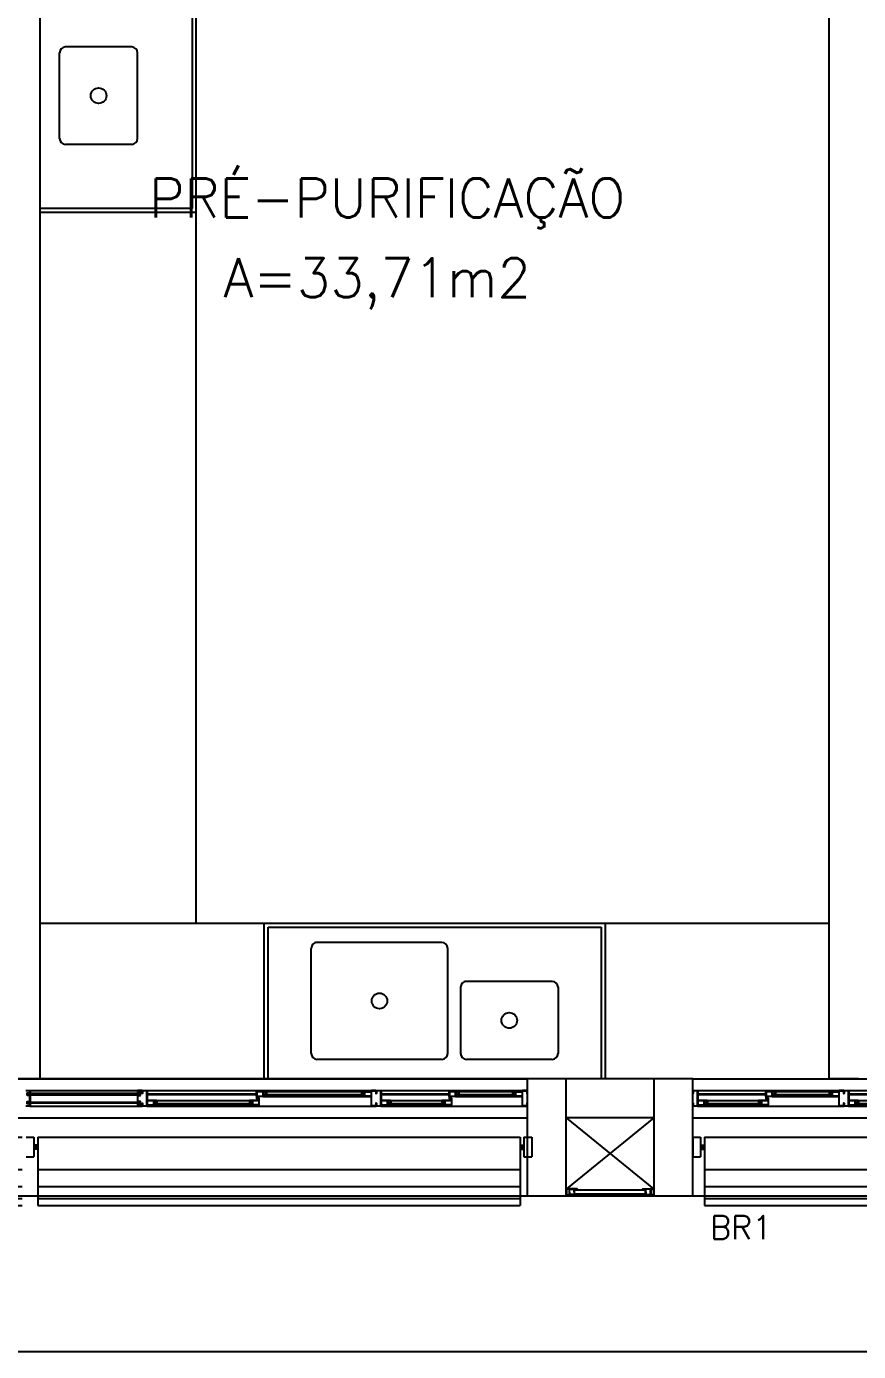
# Model space of a CAD drawing. Header units: millimetres. Extents: x 2128 to 2646, y 1972 to 2207.
# Drawn here: x 2405.24 to 2409.51, y 2098.52 to 2105.32 of the extents above; entities that cross this region are included whole.
import ezdxf

# ---------------------------------------------------------------- set-up
doc = ezdxf.new("R2010")
doc.units = ezdxf.units.MM
for name, color, linetype in [('AR-ALV', 2, 'Continuous'), ('AR-BANCADAS', 1, 'Continuous'), ('AR-BRISES', 1, 'Continuous'), ('AR-CALÇADA', 1, 'Continuous'), ('AR-ESQ', 1, 'Continuous'), ('AR-ESQ-V', 1, 'Continuous'), ('AR-ESTC', 3, 'Continuous'), ('AR-PEITORIL', 1, 'Continuous'), ('AR-PORTA', 1, 'Continuous'), ('BC- VISTA', 1, 'Continuous'), ('BC-CUBA', 1, 'Continuous'), ('BR-LINHAS', 1, 'Continuous'), ('BR-MONTANTE', 242, 'Continuous'), ('BR-PAINEL', 1, 'Continuous'), ('BR-SUPORTE', 1, 'Continuous'), ('BR-TEXTO', 2, 'Continuous'), ('COZ1', 1, 'Continuous'), ('DT-ESQ-BAGUETE-C', 1, 'Continuous'), ('DT-ESQ-BAGUETE-V', 1, 'Continuous'), ('DT-ESQ-CHAPA DOBRADA-V', 1, 'Continuous'), ('DT-ESQ-MARCO-V', 1, 'Continuous'), ('DT-ESQ-PERFIL CADEIRA-C', 2, 'Continuous'), ('DT-ESQ-PERFIL CADEIRA-V', 2, 'Continuous'), ('DT-ESQ-PERFIL U SIMPLES-C', 2, 'Continuous'), ('DT-ESQ-PERFIL U-C', 2, 'Continuous'), ('DT-ESQ-PERFIL U-V', 1, 'Continuous'), ('DT-ESQ-VENEZIANA-C', 1, 'Continuous'), ('DT-ESQ-VENEZIANA-V', 1, 'Continuous'), ('DT-ESQ-VIDRO-C', 2, 'Continuous'), ('DT-ESQ-VIDRO-V', 71, 'Continuous'), ('DT-TXTMOD', 1, 'Continuous'), ('ibio', 2, 'Continuous'), ('TEXTO', 2, 'Continuous'), ('Área', 2, 'Continuous')]:
    doc.layers.add(name, color=color, linetype=linetype)
doc.styles.add('S10', font='simplex.shx', dxfattribs={"height": 0.1})
doc.styles.add('S12', font='simplex.shx', dxfattribs={"width": 1.1, "height": 0.12})
doc.styles.add('UNB-100', font='simplex.shx', dxfattribs={"height": 0.2})

# ---------------------------------------------------------------- blocks, each defined once
blk = doc.blocks.new('CUBAbnc-01P')
at = {"layer": 'COZ1'}
for p, q in [((-0.25, -0.4705), (-0.25, -0.1305)), ((-0.22, -0.1005), (0.22, -0.1005)), ((0.25, -0.4705), (0.25, -0.1305)), ((-0.22, -0.5005), (0.22, -0.5005))]:
    blk.add_line(p, q, dxfattribs=at)
blk.add_circle((0, -0.3005), 0.04, dxfattribs=at)
for centre, start, end in [((-0.22, -0.1305), 90, 180), ((0.22, -0.1305), 0, 90), ((-0.22, -0.4705), 180, 270), ((0.22, -0.4705), 270, 0)]:
    blk.add_arc(centre, 0.03, start, end, dxfattribs=at)
blk = doc.blocks.new('CUBApnt-01P')
at = {"layer": 'COZ1'}
for p, q in [((-0.35, -0.1305), (-0.35, -0.6705)), ((-0.32, -0.1005), (0.32, -0.1005)), ((0.35, -0.1305), (0.35, -0.6705)), ((-0.32, -0.7005), (0.32, -0.7005))]:
    blk.add_line(p, q, dxfattribs=at)
blk.add_circle((0, -0.4005), 0.04, dxfattribs=at)
for centre, start, end in [((-0.32, -0.1305), 90, 180), ((0.32, -0.1305), 0, 90), ((-0.32, -0.6705), 180, 270), ((0.32, -0.6705), 270, 0)]:
    blk.add_arc(centre, 0.03, start, end, dxfattribs=at)
blk = doc.blocks.new('BCP05')
at = {"layer": 'BC- VISTA'}
for p, q in [((0, -0.02), (0.78, -0.02)), ((0.78, -0.02), (0.78, -1.73)), ((0.78, -1.73), (0, -1.73))]:
    blk.add_line(p, q, dxfattribs=at)
blk.add_lwpolyline([(0.8, 0), (0.8, -1.75), (0, -1.75), (0, 0)], close=True, dxfattribs=at)
at = {"layer": 'BC-CUBA', "rotation": 90}
for name, p in [('CUBApnt-01P', (0, -0.5919)), ('CUBAbnc-01P', (0, -1.2581))]:
    blk.add_blockref(name, p, dxfattribs=at)
blk = doc.blocks.new('BCP01')
at = {"layer": 'BC- VISTA'}
for p, q in [((0, -0.02), (0.78, -0.02)), ((0.78, -0.02), (0.78, -1.18)), ((0.78, -1.18), (0, -1.18))]:
    blk.add_line(p, q, dxfattribs=at)
blk.add_lwpolyline([(0.8, 0), (0.8, -1.2), (0, -1.2), (0, 0)], close=True, dxfattribs=at)
at = {"layer": 'BC-CUBA', "rotation": 90}
blk.add_blockref('CUBAbnc-01P', (0, -0.6), dxfattribs=at)
blk = doc.blocks.new('EF31-P')
at = {"layer": 'DT-ESQ-BAGUETE-C', "ltscale": 0.1}
for points in [[(3.81, -0.08), (3.7965, -0.08), (3.7965, -0.0785), (3.8095, -0.0785, 0.414214), (3.81, -0.078), (3.81, -0.067, 0.414214), (3.8095, -0.0665), (3.7965, -0.0665), (3.7965, -0.065), (3.81, -0.065, -0.414214), (3.8115, -0.0665), (3.8115, -0.0785, -0.414214)], [(4.3015, -0.08), (4.315, -0.08), (4.315, -0.0785), (4.302, -0.0785, -0.414214), (4.3015, -0.078), (4.3015, -0.067, -0.414214), (4.302, -0.0665), (4.315, -0.0665), (4.315, -0.065), (4.3015, -0.065, 0.414214), (4.3, -0.0665), (4.3, -0.0785, 0.414214)], [(4.7975, -0.08), (4.784, -0.08), (4.784, -0.0785), (4.797, -0.0785, 0.414214), (4.7975, -0.078), (4.7975, -0.067, 0.414214), (4.797, -0.0665), (4.784, -0.0665), (4.784, -0.065), (4.7975, -0.065, -0.414214), (4.799, -0.0665), (4.799, -0.0785, -0.414214)], [(5.0765, -0.08), (5.09, -0.08), (5.09, -0.0785), (5.077, -0.0785, -0.414214), (5.0765, -0.078), (5.0765, -0.067, -0.414214), (5.077, -0.0665), (5.09, -0.0665), (5.09, -0.065), (5.0765, -0.065, 0.414214), (5.075, -0.0665), (5.075, -0.0785, 0.414214)], [(3.2485, -0.125), (3.235, -0.125), (3.235, -0.1235), (3.248, -0.1235, 0.414214), (3.2485, -0.123), (3.2485, -0.112, 0.414214), (3.248, -0.1115), (3.235, -0.1115), (3.235, -0.11), (3.2485, -0.11, -0.414214), (3.25, -0.1115), (3.25, -0.1235, -0.414214)], [(3.7265, -0.125), (3.74, -0.125), (3.74, -0.1235), (3.727, -0.1235, -0.414214), (3.7265, -0.123), (3.7265, -0.112, -0.414214), (3.727, -0.1115), (3.74, -0.1115), (3.74, -0.11), (3.7265, -0.11, 0.414214), (3.725, -0.1115), (3.725, -0.1235, 0.414214)], [(4.4485, -0.125), (4.435, -0.125), (4.435, -0.1235), (4.448, -0.1235, 0.414214), (4.4485, -0.123), (4.4485, -0.112, 0.414214), (4.448, -0.1115), (4.435, -0.1115), (4.435, -0.11), (4.4485, -0.11, -0.414214), (4.45, -0.1115), (4.45, -0.1235, -0.414214)], [(4.714, -0.125), (4.7275, -0.125), (4.7275, -0.1235), (4.7145, -0.1235, -0.414214), (4.714, -0.123), (4.714, -0.112, -0.414214), (4.7145, -0.1115), (4.7275, -0.1115), (4.7275, -0.11), (4.714, -0.11, 0.414214), (4.7125, -0.1115), (4.7125, -0.1235, 0.414214)]]:
    blk.add_lwpolyline(points, format="xyb", close=True, dxfattribs=at)
at = {"layer": 'DT-ESQ-BAGUETE-V', "ltscale": 0.1}
for p, q in [((3.81, -0.065), (4.3015, -0.065)), ((4.7975, -0.065), (5.0765, -0.065)), ((3.2485, -0.11), (3.7265, -0.11)), ((4.4485, -0.11), (4.714, -0.11))]:
    blk.add_line(p, q, dxfattribs=at)
at = {"layer": 'DT-ESQ-CHAPA DOBRADA-V', "ltscale": 0.1}
for p, q in [((3.2, -0.077), (3.7615, -0.077)), ((3.2, -0.08), (3.7615, -0.08)), ((4.4, -0.077), (4.749, -0.077)), ((4.4, -0.08), (4.749, -0.08))]:
    blk.add_line(p, q, dxfattribs=at)
at = {"layer": 'DT-ESQ-MARCO-V', "ltscale": 0.1}
for p, q in [((2.5985, -0.06), (3.1515, -0.06)), ((2.5985, -0.14), (3.1515, -0.14))]:
    blk.add_line(p, q, dxfattribs=at)
at = {"layer": 'DT-ESQ-PERFIL CADEIRA-C', "ltscale": 0.1}
for p, q in [((3.2, -0.1335), (3.2485, -0.1335)), ((3.773, -0.1335), (3.7265, -0.1335)), ((3.7635, -0.0885), (3.81, -0.0885)), ((4.35, -0.0885), (4.3015, -0.0885)), ((4.4, -0.1335), (4.4485, -0.1335)), ((4.7605, -0.1335), (4.714, -0.1335)), ((4.751, -0.0885), (4.7975, -0.0885)), ((5.125, -0.0885), (5.0765, -0.0885))]:
    blk.add_line(p, q, dxfattribs=at)
for points in [[(3.81, -0.087, -1), (3.81, -0.09), (3.7635, -0.09, -0.414214), (3.7615, -0.088), (3.7615, -0.067, -0.414214), (3.7635, -0.065), (3.795, -0.065, -0.414214), (3.7965, -0.0665), (3.7965, -0.087)], [(3.7965, -0.0885, -0.198913), (3.7954, -0.0881, -0.198913), (3.795, -0.087), (3.795, -0.067, 0.414214), (3.7945, -0.0665), (3.7635, -0.0665, 0.414214), (3.763, -0.067), (3.763, -0.088, 0.414214), (3.7635, -0.0885)], [(4.3015, -0.09), (4.35, -0.09), (4.35, -0.0885), (4.315, -0.0885, 0.198912), (4.3161, -0.0881, 0.198913), (4.3165, -0.087), (4.3165, -0.067, -0.414214), (4.317, -0.0665), (4.35, -0.0665), (4.35, -0.065), (4.3165, -0.065, 0.414214), (4.315, -0.0665), (4.315, -0.0785), (4.315, -0.08), (4.315, -0.087), (4.3015, -0.087, 1)], [(4.7975, -0.087, -1), (4.7975, -0.09), (4.751, -0.09, -0.414214), (4.749, -0.088), (4.749, -0.067, -0.414214), (4.751, -0.065), (4.7825, -0.065, -0.414214), (4.784, -0.0665), (4.784, -0.087)], [(4.784, -0.0885, -0.198913), (4.7829, -0.0881, -0.198913), (4.7825, -0.087), (4.7825, -0.067, 0.414214), (4.782, -0.0665), (4.751, -0.0665, 0.414214), (4.7505, -0.067), (4.7505, -0.088, 0.414214), (4.751, -0.0885)], [(5.0765, -0.09), (5.125, -0.09), (5.125, -0.0885), (5.09, -0.0885, 0.198912), (5.0911, -0.0881, 0.198913), (5.0915, -0.087), (5.0915, -0.067, -0.414214), (5.092, -0.0665), (5.125, -0.0665), (5.125, -0.065), (5.0915, -0.065, 0.414214), (5.09, -0.0665), (5.09, -0.0785), (5.09, -0.08), (5.09, -0.087), (5.0765, -0.087, 1)], [(3.2485, -0.135), (3.2, -0.135), (3.2, -0.1335), (3.235, -0.1335, -0.198912), (3.2339, -0.1331, -0.198913), (3.2335, -0.132), (3.2335, -0.112, 0.414214), (3.233, -0.1115), (3.2, -0.1115), (3.2, -0.11), (3.2335, -0.11, -0.414214), (3.235, -0.1115), (3.235, -0.1235), (3.235, -0.125), (3.235, -0.132), (3.2485, -0.132, -1)], [(3.7265, -0.132, 1), (3.7265, -0.135), (3.773, -0.135, 0.414214), (3.775, -0.133), (3.775, -0.112, 0.414214), (3.773, -0.11), (3.7415, -0.11, 0.414214), (3.74, -0.1115), (3.74, -0.132)], [(3.74, -0.1335, 0.198913), (3.7411, -0.1331, 0.198913), (3.7415, -0.132), (3.7415, -0.112, -0.414214), (3.742, -0.1115), (3.773, -0.1115, -0.414214), (3.7735, -0.112), (3.7735, -0.133, -0.414214), (3.773, -0.1335)], [(4.4485, -0.135), (4.4, -0.135), (4.4, -0.1335), (4.435, -0.1335, -0.198912), (4.4339, -0.1331, -0.198913), (4.4335, -0.132), (4.4335, -0.112, 0.414214), (4.433, -0.1115), (4.4, -0.1115), (4.4, -0.11), (4.4335, -0.11, -0.414214), (4.435, -0.1115), (4.435, -0.1235), (4.435, -0.125), (4.435, -0.132), (4.4485, -0.132, -1)], [(4.714, -0.132, 1), (4.714, -0.135), (4.7605, -0.135, 0.414214), (4.7625, -0.133), (4.7625, -0.112, 0.414214), (4.7605, -0.11), (4.729, -0.11, 0.414214), (4.7275, -0.1115), (4.7275, -0.132)], [(4.7275, -0.1335, 0.198913), (4.7286, -0.1331, 0.198913), (4.729, -0.132), (4.729, -0.112, -0.414214), (4.7295, -0.1115), (4.7605, -0.1115, -0.414214), (4.761, -0.112), (4.761, -0.133, -0.414214), (4.7605, -0.1335)]]:
    blk.add_lwpolyline(points, format="xyb", close=True, dxfattribs=at)
at = {"layer": 'DT-ESQ-PERFIL CADEIRA-V', "ltscale": 0.1}
for p, q in [((3.2485, -0.135), (3.7265, -0.135)), ((3.795, -0.09), (4.3015, -0.09)), ((4.4485, -0.135), (4.714, -0.135)), ((4.7825, -0.09), (5.0765, -0.09))]:
    blk.add_line(p, q, dxfattribs=at)
at = {"layer": 'DT-ESQ-PERFIL U SIMPLES-C', "ltscale": 0.1}
for points in [[(3.7635, -0.102), (3.7715, -0.102), (3.7715, -0.1005), (3.7635, -0.1005, -0.414214), (3.763, -0.1), (3.763, -0.092, -0.414214), (3.7635, -0.0915), (3.7715, -0.0915), (3.7715, -0.09), (3.7635, -0.09, 0.414214), (3.7615, -0.092), (3.7615, -0.1, 0.414214)], [(3.773, -0.098), (3.765, -0.098), (3.765, -0.0995), (3.773, -0.0995, -0.414214), (3.7735, -0.1), (3.7735, -0.108, -0.414214), (3.773, -0.1085), (3.765, -0.1085), (3.765, -0.11), (3.773, -0.11, 0.414214), (3.775, -0.108), (3.775, -0.1, 0.414214)], [(4.751, -0.102), (4.759, -0.102), (4.759, -0.1005), (4.751, -0.1005, -0.414214), (4.7505, -0.1), (4.7505, -0.092, -0.414214), (4.751, -0.0915), (4.759, -0.0915), (4.759, -0.09), (4.751, -0.09, 0.414214), (4.749, -0.092), (4.749, -0.1, 0.414214)], [(4.7605, -0.098), (4.7525, -0.098), (4.7525, -0.0995), (4.7605, -0.0995, -0.414214), (4.761, -0.1), (4.761, -0.108, -0.414214), (4.7605, -0.1085), (4.7525, -0.1085), (4.7525, -0.11), (4.7605, -0.11, 0.414214), (4.7625, -0.108), (4.7625, -0.1, 0.414214)]]:
    blk.add_lwpolyline(points, format="xyb", close=True, dxfattribs=at)
at = {"layer": 'DT-ESQ-PERFIL U-C', "ltscale": 0.1}
for points in [[(2.577, -0.1385), (2.598, -0.1385, 0.414214), (2.5985, -0.138), (2.5985, -0.1285), (2.5855, -0.1285, -0.414214), (2.584, -0.127), (2.584, -0.117, -0.414214), (2.5855, -0.1155), (2.5985, -0.1155), (2.5985, -0.0845), (2.5855, -0.0845, -0.414214), (2.584, -0.083), (2.584, -0.073, -0.414214), (2.5855, -0.0715), (2.5985, -0.0715), (2.5985, -0.062, 0.414214), (2.598, -0.0615), (2.577, -0.0615, 0.414214)], [(2.5765, -0.06), (2.5985, -0.06, -0.414214), (2.6, -0.0615), (2.6, -0.0715, -0.414214), (2.5985, -0.073), (2.5855, -0.073), (2.5855, -0.083), (2.5985, -0.083), (2.5985, -0.083, -0.414214), (2.6, -0.0845), (2.6, -0.1155, -0.414214), (2.5985, -0.117), (2.5985, -0.117), (2.5855, -0.117), (2.5855, -0.127), (2.5985, -0.127, -0.414214), (2.6, -0.1285), (2.6, -0.1385, -0.414214), (2.5985, -0.14), (2.5765, -0.14, -0.414214)]]:
    blk.add_lwpolyline(points, format="xyb", dxfattribs=at)
for points in [[(3.15, -0.1285), (3.15, -0.1385, 0.414214), (3.1515, -0.14), (3.1735, -0.14, 0.414214), (3.175, -0.1385), (3.175, -0.125), (3.1735, -0.125), (3.1735, -0.138, -0.414214), (3.173, -0.1385), (3.152, -0.1385, -0.414214), (3.1515, -0.138), (3.1515, -0.1285), (3.1645, -0.1285, 0.414214), (3.166, -0.127), (3.166, -0.117, 0.414214), (3.1645, -0.1155), (3.1515, -0.1155), (3.1515, -0.0845), (3.1645, -0.0845, 0.414214), (3.166, -0.083), (3.166, -0.073, 0.414214), (3.1645, -0.0715), (3.1515, -0.0715), (3.1515, -0.062, -0.414214), (3.152, -0.0615), (3.173, -0.0615, -0.414214), (3.1735, -0.062), (3.1735, -0.075), (3.175, -0.075), (3.175, -0.0615, 0.414214), (3.1735, -0.06), (3.1515, -0.06, 0.414214), (3.15, -0.0615), (3.15, -0.0715, 0.414214), (3.1515, -0.073), (3.1645, -0.073), (3.1645, -0.083), (3.1515, -0.083), (3.1515, -0.083, 0.414214), (3.15, -0.0845), (3.15, -0.1155, 0.414214), (3.1515, -0.117), (3.1515, -0.117), (3.1645, -0.117), (3.1645, -0.127), (3.1515, -0.127, 0.414214)], [(3.175, -0.0615, -0.414214), (3.1765, -0.06), (3.1985, -0.06, -0.414214), (3.2, -0.0615), (3.2, -0.1385, -0.414214), (3.1985, -0.14), (3.1765, -0.14, -0.414214), (3.175, -0.1385), (3.175, -0.125), (3.1765, -0.125), (3.1765, -0.138, 0.414214), (3.177, -0.1385), (3.198, -0.1385, 0.414214), (3.1985, -0.138), (3.1985, -0.062, 0.414214), (3.198, -0.0615), (3.177, -0.0615, 0.414214), (3.1765, -0.062), (3.1765, -0.075), (3.175, -0.075)], [(4.375, -0.0615, 0.414214), (4.3735, -0.06), (4.3515, -0.06, 0.414214), (4.35, -0.0615), (4.35, -0.1385, 0.414214), (4.3515, -0.14), (4.3735, -0.14, 0.414214), (4.375, -0.1385), (4.375, -0.125), (4.3735, -0.125), (4.3735, -0.138, -0.414214), (4.373, -0.1385), (4.352, -0.1385, -0.414214), (4.3515, -0.138), (4.3515, -0.062, -0.414214), (4.352, -0.0615), (4.373, -0.0615, -0.414214), (4.3735, -0.062), (4.3735, -0.075), (4.375, -0.075)], [(4.375, -0.0615, -0.414214), (4.3765, -0.06), (4.3985, -0.06, -0.414214), (4.4, -0.0615), (4.4, -0.1385, -0.414214), (4.3985, -0.14), (4.3765, -0.14, -0.414214), (4.375, -0.1385), (4.375, -0.125), (4.3765, -0.125), (4.3765, -0.138, 0.414214), (4.377, -0.1385), (4.398, -0.1385, 0.414214), (4.3985, -0.138), (4.3985, -0.062, 0.414214), (4.398, -0.0615), (4.377, -0.0615, 0.414214), (4.3765, -0.062), (4.3765, -0.075), (4.375, -0.075)], [(5.15, -0.0615, 0.414214), (5.1485, -0.06), (5.1265, -0.06, 0.414214), (5.125, -0.0615), (5.125, -0.1385, 0.414214), (5.1265, -0.14), (5.1485, -0.14, 0.414214), (5.15, -0.1385), (5.15, -0.125), (5.1485, -0.125), (5.1485, -0.138, -0.414214), (5.148, -0.1385), (5.127, -0.1385, -0.414214), (5.1265, -0.138), (5.1265, -0.062, -0.414214), (5.127, -0.0615), (5.148, -0.0615, -0.414214), (5.1485, -0.062), (5.1485, -0.075), (5.15, -0.075)]]:
    blk.add_lwpolyline(points, format="xyb", close=True, dxfattribs=at)
at = {"layer": 'DT-ESQ-PERFIL U-V', "ltscale": 0.1}
for p, q in [((3.1985, -0.06), (4.3515, -0.06)), ((4.3985, -0.06), (5.1265, -0.06)), ((3.1985, -0.14), (4.3515, -0.14)), ((4.3985, -0.14), (5.1265, -0.14))]:
    blk.add_line(p, q, dxfattribs=at)
at = {"layer": 'DT-ESQ-VIDRO-C', "ltscale": 0.1}
for points in [[(3.1625, -0.081), (3.1625, -0.075), (2.5875, -0.075), (2.5875, -0.081)], [(3.238, -0.13), (3.238, -0.127), (3.737, -0.127), (3.737, -0.13)], [(4.3125, -0.085), (4.3125, -0.082), (3.799, -0.082), (3.799, -0.085)], [(4.438, -0.13), (4.438, -0.127), (4.7245, -0.127), (4.7245, -0.13)], [(5.0875, -0.085), (5.0875, -0.082), (4.7865, -0.082), (4.7865, -0.085)]]:
    blk.add_lwpolyline(points, close=True, dxfattribs=at)
at = {"layer": 'DT-ESQ-VIDRO-V', "ltscale": 0.1}
blk.add_lwpolyline([(3.1625, -0.119), (3.1625, -0.125), (2.5875, -0.125), (2.5875, -0.119)], close=True, dxfattribs=at)
at = {"layer": 'DT-TXTMOD', "ltscale": 0.1, "style": 'S10', "flags": 3}
for tag, p in [('M01', (0.025, -0.28)), ('M02', (0.3253, -0.28)), ('M03', (0.627, -0.28)), ('M04', (0.9288, -0.28)), ('M05', (1.2306, -0.28)), ('M06', (1.5323, -0.28)), ('M07', (1.8341, -0.28)), ('M08', (2.1359, -0.28)), ('M09', (2.4376, -0.28)), ('M10', (2.7394, -0.28)), ('M11', (3.0412, -0.28)), ('M12', (3.3429, -0.28)), ('M13', (3.6447, -0.28)), ('M14', (3.9464, -0.28)), ('M15', (4.2482, -0.28)), ('M16', (4.55, -0.28)), ('M17', (4.8517, -0.28))]:
    blk.add_attdef(tag, p, '', height=0.1, dxfattribs=at)
blk = doc.blocks.new('EF40-P')
at = {"layer": 'DT-ESQ-BAGUETE-C', "ltscale": 0.1}
for points in [[(0.4225, -0.08), (0.409, -0.08), (0.409, -0.0785), (0.422, -0.0785, 0.414214), (0.4225, -0.078), (0.4225, -0.067, 0.414214), (0.422, -0.0665), (0.409, -0.0665), (0.409, -0.065), (0.4225, -0.065, -0.414214), (0.424, -0.0665), (0.424, -0.0785, -0.414214)], [(0.7015, -0.08), (0.715, -0.08), (0.715, -0.0785), (0.702, -0.0785, -0.414214), (0.7015, -0.078), (0.7015, -0.067, -0.414214), (0.702, -0.0665), (0.715, -0.0665), (0.715, -0.065), (0.7015, -0.065, 0.414214), (0.7, -0.0665), (0.7, -0.0785, 0.414214)], [(0.0735, -0.125), (0.06, -0.125), (0.06, -0.1235), (0.073, -0.1235, 0.414214), (0.0735, -0.123), (0.0735, -0.112, 0.414214), (0.073, -0.1115), (0.06, -0.1115), (0.06, -0.11), (0.0735, -0.11, -0.414214), (0.075, -0.1115), (0.075, -0.1235, -0.414214)], [(0.339, -0.125), (0.3525, -0.125), (0.3525, -0.1235), (0.3395, -0.1235, -0.414214), (0.339, -0.123), (0.339, -0.112, -0.414214), (0.3395, -0.1115), (0.3525, -0.1115), (0.3525, -0.11), (0.339, -0.11, 0.414214), (0.3375, -0.1115), (0.3375, -0.1235, 0.414214)], [(0.8485, -0.125), (0.835, -0.125), (0.835, -0.1235), (0.848, -0.1235, 0.414214), (0.8485, -0.123), (0.8485, -0.112, 0.414214), (0.848, -0.1115), (0.835, -0.1115), (0.835, -0.11), (0.8485, -0.11, -0.414214), (0.85, -0.1115), (0.85, -0.1235, -0.414214)]]:
    blk.add_lwpolyline(points, format="xyb", close=True, dxfattribs=at)
at = {"layer": 'DT-ESQ-BAGUETE-V', "ltscale": 0.1}
for p, q in [((0.4225, -0.065), (0.7015, -0.065)), ((0.0735, -0.11), (0.339, -0.11)), ((0.8485, -0.11), (1.3265, -0.11))]:
    blk.add_line(p, q, dxfattribs=at)
at = {"layer": 'DT-ESQ-CHAPA DOBRADA-V', "ltscale": 0.1}
for p, q in [((0.025, -0.077), (0.374, -0.077)), ((0.025, -0.08), (0.374, -0.08)), ((0.8, -0.077), (1.3615, -0.077)), ((0.8, -0.08), (1.3615, -0.08))]:
    blk.add_line(p, q, dxfattribs=at)
at = {"layer": 'DT-ESQ-PERFIL CADEIRA-C', "ltscale": 0.1}
for p, q in [((0.025, -0.1335), (0.0735, -0.1335)), ((0.3855, -0.1335), (0.339, -0.1335)), ((0.376, -0.0885), (0.4225, -0.0885)), ((0.75, -0.0885), (0.7015, -0.0885)), ((0.8, -0.1335), (0.8485, -0.1335))]:
    blk.add_line(p, q, dxfattribs=at)
for points in [[(0.4225, -0.087, -1), (0.4225, -0.09), (0.376, -0.09, -0.414214), (0.374, -0.088), (0.374, -0.067, -0.414214), (0.376, -0.065), (0.4075, -0.065, -0.414214), (0.409, -0.0665), (0.409, -0.087)], [(0.409, -0.0885, -0.198913), (0.4079, -0.0881, -0.198913), (0.4075, -0.087), (0.4075, -0.067, 0.414214), (0.407, -0.0665), (0.376, -0.0665, 0.414214), (0.3755, -0.067), (0.3755, -0.088, 0.414214), (0.376, -0.0885)], [(0.7015, -0.09), (0.75, -0.09), (0.75, -0.0885), (0.715, -0.0885, 0.198912), (0.7161, -0.0881, 0.198913), (0.7165, -0.087), (0.7165, -0.067, -0.414214), (0.717, -0.0665), (0.75, -0.0665), (0.75, -0.065), (0.7165, -0.065, 0.414214), (0.715, -0.0665), (0.715, -0.0785), (0.715, -0.08), (0.715, -0.087), (0.7015, -0.087, 1)], [(0.0735, -0.135), (0.025, -0.135), (0.025, -0.1335), (0.06, -0.1335, -0.198912), (0.0589, -0.1331, -0.198913), (0.0585, -0.132), (0.0585, -0.112, 0.414214), (0.058, -0.1115), (0.025, -0.1115), (0.025, -0.11), (0.0585, -0.11, -0.414214), (0.06, -0.1115), (0.06, -0.1235), (0.06, -0.125), (0.06, -0.132), (0.0735, -0.132, -1)], [(0.339, -0.132, 1), (0.339, -0.135), (0.3855, -0.135, 0.414214), (0.3875, -0.133), (0.3875, -0.112, 0.414214), (0.3855, -0.11), (0.354, -0.11, 0.414214), (0.3525, -0.1115), (0.3525, -0.132)], [(0.3525, -0.1335, 0.198913), (0.3536, -0.1331, 0.198913), (0.354, -0.132), (0.354, -0.112, -0.414214), (0.3545, -0.1115), (0.3855, -0.1115, -0.414214), (0.386, -0.112), (0.386, -0.133, -0.414214), (0.3855, -0.1335)], [(0.8485, -0.135), (0.8, -0.135), (0.8, -0.1335), (0.835, -0.1335, -0.198912), (0.8339, -0.1331, -0.198913), (0.8335, -0.132), (0.8335, -0.112, 0.414214), (0.833, -0.1115), (0.8, -0.1115), (0.8, -0.11), (0.8335, -0.11, -0.414214), (0.835, -0.1115), (0.835, -0.1235), (0.835, -0.125), (0.835, -0.132), (0.8485, -0.132, -1)]]:
    blk.add_lwpolyline(points, format="xyb", close=True, dxfattribs=at)
at = {"layer": 'DT-ESQ-PERFIL CADEIRA-V', "ltscale": 0.1}
for p, q in [((0.0735, -0.135), (0.339, -0.135)), ((0.4075, -0.09), (0.7015, -0.09)), ((0.8485, -0.135), (1.3265, -0.135))]:
    blk.add_line(p, q, dxfattribs=at)
at = {"layer": 'DT-ESQ-PERFIL U SIMPLES-C', "ltscale": 0.1}
for points in [[(0.376, -0.102), (0.384, -0.102), (0.384, -0.1005), (0.376, -0.1005, -0.414214), (0.3755, -0.1), (0.3755, -0.092, -0.414214), (0.376, -0.0915), (0.384, -0.0915), (0.384, -0.09), (0.376, -0.09, 0.414214), (0.374, -0.092), (0.374, -0.1, 0.414214)], [(0.3855, -0.098), (0.3775, -0.098), (0.3775, -0.0995), (0.3855, -0.0995, -0.414214), (0.386, -0.1), (0.386, -0.108, -0.414214), (0.3855, -0.1085), (0.3775, -0.1085), (0.3775, -0.11), (0.3855, -0.11, 0.414214), (0.3875, -0.108), (0.3875, -0.1, 0.414214)]]:
    blk.add_lwpolyline(points, format="xyb", close=True, dxfattribs=at)
at = {"layer": 'DT-ESQ-PERFIL U-C', "ltscale": 0.1}
for points in [[(0, -0.0615, -0.414214), (0.0015, -0.06), (0.0235, -0.06, -0.414214), (0.025, -0.0615), (0.025, -0.1385, -0.414214), (0.0235, -0.14), (0.0015, -0.14, -0.414214), (0, -0.1385), (0, -0.125), (0.0015, -0.125), (0.0015, -0.138, 0.414214), (0.002, -0.1385), (0.023, -0.1385, 0.414214), (0.0235, -0.138), (0.0235, -0.062, 0.414214), (0.023, -0.0615), (0.002, -0.0615, 0.414214), (0.0015, -0.062), (0.0015, -0.075), (0, -0.075)], [(0.775, -0.0615, 0.414214), (0.7735, -0.06), (0.7515, -0.06, 0.414214), (0.75, -0.0615), (0.75, -0.1385, 0.414214), (0.7515, -0.14), (0.7735, -0.14, 0.414214), (0.775, -0.1385), (0.775, -0.125), (0.7735, -0.125), (0.7735, -0.138, -0.414214), (0.773, -0.1385), (0.752, -0.1385, -0.414214), (0.7515, -0.138), (0.7515, -0.062, -0.414214), (0.752, -0.0615), (0.773, -0.0615, -0.414214), (0.7735, -0.062), (0.7735, -0.075), (0.775, -0.075)], [(0.775, -0.0615, -0.414214), (0.7765, -0.06), (0.7985, -0.06, -0.414214), (0.8, -0.0615), (0.8, -0.1385, -0.414214), (0.7985, -0.14), (0.7765, -0.14, -0.414214), (0.775, -0.1385), (0.775, -0.125), (0.7765, -0.125), (0.7765, -0.138, 0.414214), (0.777, -0.1385), (0.798, -0.1385, 0.414214), (0.7985, -0.138), (0.7985, -0.062, 0.414214), (0.798, -0.0615), (0.777, -0.0615, 0.414214), (0.7765, -0.062), (0.7765, -0.075), (0.775, -0.075)]]:
    blk.add_lwpolyline(points, format="xyb", close=True, dxfattribs=at)
at = {"layer": 'DT-ESQ-PERFIL U-V', "ltscale": 0.1}
for p, q in [((0.0235, -0.06), (0.7515, -0.06)), ((0.7985, -0.06), (1.9515, -0.06)), ((0.0235, -0.14), (0.7515, -0.14)), ((0.7985, -0.14), (1.9515, -0.14))]:
    blk.add_line(p, q, dxfattribs=at)
at = {"layer": 'DT-ESQ-VIDRO-C', "ltscale": 0.1}
for points in [[(0.063, -0.13), (0.063, -0.127), (0.3495, -0.127), (0.3495, -0.13)], [(0.7125, -0.085), (0.7125, -0.082), (0.4115, -0.082), (0.4115, -0.085)], [(0.838, -0.13), (0.838, -0.127), (1.337, -0.127), (1.337, -0.13)]]:
    blk.add_lwpolyline(points, close=True, dxfattribs=at)
at = {"layer": 'DT-TXTMOD', "ltscale": 0.1, "style": 'S10', "flags": 3}
for tag, p in [('M01', (0.025, -0.28)), ('M02', (0.3253, -0.28)), ('M03', (0.627, -0.28)), ('M04', (0.9288, -0.28)), ('M05', (1.2306, -0.28)), ('M06', (1.5323, -0.28)), ('M07', (1.8341, -0.28)), ('M08', (2.1359, -0.28)), ('M09', (2.4376, -0.28)), ('M10', (2.7394, -0.28)), ('M11', (3.0412, -0.28)), ('M12', (3.3429, -0.28)), ('M13', (3.6447, -0.28)), ('M14', (3.9464, -0.28)), ('M15', (4.2482, -0.28)), ('M16', (4.55, -0.28)), ('M17', (4.8517, -0.28))]:
    blk.add_attdef(tag, p, '', height=0.1, dxfattribs=at)
blk = doc.blocks.new('BR-MODULO1')
at = {"layer": 'BR-LINHAS'}
for p, q in [((0.06, -0.2648), (2.535, -0.2648)), ((2.615, -0.2648), (5.09, -0.2648)), ((0.06, -0.3524), (2.535, -0.3524)), ((2.615, -0.3524), (5.09, -0.3524)), ((0.06, -0.4147), (2.535, -0.4147)), ((2.615, -0.4147), (5.09, -0.4147))]:
    blk.add_line(p, q, dxfattribs=at)
at = {"layer": 'BR-MONTANTE'}
for p, q in [((0, -0.1), (0, -0.2)), ((0, -0.1), (0.04, -0.1)), ((0.04, -0.1), (0.04, -0.2)), ((2.5547, -0.1), (2.5947, -0.1)), ((2.5947, -0.1), (2.5947, -0.2)), ((5.11, -0.1), (5.11, -0.2)), ((5.11, -0.1), (5.15, -0.1)), ((5.15, -0.1), (5.15, -0.2)), ((0, -0.2), (0.04, -0.2)), ((2.5547, -0.2), (2.5947, -0.2)), ((5.11, -0.2), (5.15, -0.2))]:
    blk.add_line(p, q, dxfattribs=at)
at = {"layer": 'BR-PAINEL'}
for p, q in [((0.06, -0.1), (2.535, -0.1)), ((0.06, -0.1), (0.06, -0.45)), ((2.615, -0.1), (2.615, -0.45)), ((2.615, -0.1), (5.09, -0.1)), ((5.09, -0.1), (5.09, -0.45)), ((0.06, -0.45), (2.535, -0.45)), ((2.615, -0.45), (5.09, -0.45))]:
    blk.add_line(p, q, dxfattribs=at)
at = {"layer": 'BR-SUPORTE'}
for p, q in [((0.04, -0.14), (0.06, -0.14)), ((0.04, -0.16), (0.06, -0.16)), ((0.05, -0.14), (0.05, -0.16)), ((2.6147, -0.14), (2.5947, -0.14)), ((2.6147, -0.16), (2.5947, -0.16)), ((2.6047, -0.14), (2.6047, -0.16)), ((5.09, -0.14), (5.11, -0.14)), ((5.09, -0.16), (5.11, -0.16)), ((5.1, -0.14), (5.1, -0.16))]:
    blk.add_line(p, q, dxfattribs=at)
blk = doc.blocks.new('EF01C-P')
at = {"layer": 'DT-ESQ-BAGUETE-C', "ltscale": 0.1}
for points in [[(0.0015, 0.035), (0.015, 0.035), (0.015, 0.0335), (0.0015, 0.0335), (0.0015, 0.005), (0.015, 0.005), (0.015, 0.0035), (0.0015, 0.0035, -0.414214), (0, 0.005), (0, 0.0335, -0.414214)], [(0.4485, 0.035), (0.435, 0.035), (0.435, 0.0335), (0.4485, 0.0335), (0.4485, 0.005), (0.435, 0.005), (0.435, 0.0035), (0.4485, 0.0035, 0.414214), (0.45, 0.005), (0.45, 0.0335, 0.414214)]]:
    blk.add_lwpolyline(points, format="xyb", close=True, dxfattribs=at)
at = {"layer": 'DT-ESQ-PERFIL CADEIRA-C', "ltscale": 0.1}
for points in [[(0.01, 0.0015), (0.01, 0.003), (0.0015, 0.003, 1), (0.0015, 0), (0.015, 0, 0.414214), (0.0165, 0.0015), (0.0165, 0.0335), (0.043, 0.0335)], [(0.043, 0.0065), (0.018, 0.0065), (0.018, 0.0165), (0.0165, 0.0165), (0.0165, 0.0065, 0.414214), (0.018, 0.005), (0.043, 0.005), (0.0565, 0.005, 1), (0.0565, 0.008), (0.043, 0.008), (0.043, 0.02), (0.043, 0.032), (0.0565, 0.032, 1), (0.0565, 0.035), (0.043, 0.035), (0.0165, 0.035, 0.414214), (0.015, 0.0335), (0.015, 0.0015), (0.0015, 0.0015)], [(0.0415, 0.02), (0.0415, 0.032, -0.414214), (0.043, 0.0335), (0.0565, 0.0335)], [(0.0415, 0.02), (0.0415, 0.008, 0.414214), (0.043, 0.0065), (0.0565, 0.0065)], [(0.407, 0.0065), (0.432, 0.0065), (0.432, 0.0165), (0.4335, 0.0165), (0.4335, 0.0065, -0.414214), (0.432, 0.005), (0.407, 0.005), (0.3935, 0.005, -1), (0.3935, 0.008), (0.407, 0.008), (0.407, 0.02), (0.407, 0.032), (0.3935, 0.032, -1), (0.3935, 0.035), (0.407, 0.035), (0.4335, 0.035, -0.414214), (0.435, 0.0335), (0.435, 0.0015), (0.4485, 0.0015)], [(0.4085, 0.02), (0.4085, 0.032, 0.414214), (0.407, 0.0335), (0.3935, 0.0335)], [(0.4085, 0.02), (0.4085, 0.008, -0.414214), (0.407, 0.0065), (0.3935, 0.0065)], [(0.44, 0.0015), (0.44, 0.003), (0.4485, 0.003, -1), (0.4485, 0), (0.435, 0, -0.414214), (0.4335, 0.0015), (0.4335, 0.0335), (0.407, 0.0335)]]:
    blk.add_lwpolyline(points, format="xyb", dxfattribs=at)
at = {"layer": 'DT-ESQ-PERFIL CADEIRA-V', "ltscale": 0.1}
blk.add_line((0.015, 0), (0.435, 0), dxfattribs=at)
at = {"layer": 'DT-ESQ-VENEZIANA-C', "ltscale": 0.1}
for p, q in [((0.043, 0.0105), (0.407, 0.0105)), ((0.043, 0.009), (0.407, 0.009))]:
    blk.add_line(p, q, dxfattribs=at)
at = {"layer": 'DT-ESQ-VENEZIANA-V', "ltscale": 0.1}
blk.add_line((0.043, 0.031), (0.407, 0.031), dxfattribs=at)
at = {"layer": 'DT-TXTMOD', "ltscale": 0.1, "style": 'S10', "flags": 3}
blk.add_attdef('EF01C', (0.0208, -0.14), '', height=0.1, dxfattribs=at)

msp = doc.modelspace()

# ---------------------------------------------------------------- linework, layer by layer
at = {"layer": 'AR-ALV'}
for p, q in [((2405.3115, 2099.9151), (2405.3115, 2108.2401)), ((2409.3615, 2099.9151), (2409.3615, 2108.2401)), ((2405.1615, 2099.9151), (2405.3115, 2099.9151)), ((2408.4615, 2099.9151), (2408.0115, 2099.9151)), ((2409.5115, 2099.9151), (2409.3615, 2099.9151)), ((2408.4615, 2099.7151), (2408.0115, 2099.7151))]:
    msp.add_line(p, q, dxfattribs=at)
at = {"layer": 'AR-BANCADAS'}
for p, q in [((2406.1115, 2104.3651), (2406.1115, 2100.7151)), ((2405.3115, 2100.7151), (2406.4615, 2100.7151)), ((2408.2115, 2100.7151), (2409.3615, 2100.7151))]:
    msp.add_line(p, q, dxfattribs=at)
at = {"layer": 'AR-CALÇADA'}
msp.add_line((2368.3865, 2098.5151), (2442.8115, 2098.5151), dxfattribs=at)
at = {"layer": 'AR-ESQ-V'}
for p, q in [((2407.0165, 2099.9151), (2402.6615, 2099.9151)), ((2407.8115, 2099.9151), (2407.0565, 2099.9151))]:
    msp.add_line(p, q, dxfattribs=at)
at = {"layer": 'AR-ESTC'}
for p, q in [((2408.0115, 2099.9151), (2407.8115, 2099.9151)), ((2407.8115, 2099.9151), (2407.8115, 2099.3151)), ((2408.0115, 2099.3151), (2408.0115, 2099.9151)), ((2408.6615, 2099.9151), (2408.4615, 2099.9151)), ((2408.4615, 2099.9151), (2408.4615, 2099.3151)), ((2408.6615, 2099.3151), (2408.6615, 2099.9151)), ((2407.8115, 2099.3151), (2408.0115, 2099.3151)), ((2408.4615, 2099.3151), (2408.6615, 2099.3151))]:
    msp.add_line(p, q, dxfattribs=at)
at = {"layer": 'AR-PEITORIL'}
for p, q in [((2402.6615, 2099.9151), (2407.8115, 2099.9151)), ((2408.6615, 2099.9151), (2413.8115, 2099.9151)), ((2402.6615, 2099.7151), (2407.8115, 2099.7151)), ((2408.6615, 2099.7151), (2413.8115, 2099.7151))]:
    msp.add_line(p, q, dxfattribs=at)
at = {"layer": 'AR-PORTA'}
for p, q in [((2408.0115, 2099.7151), (2408.46, 2099.3501)), ((2408.4615, 2099.7151), (2408.013, 2099.3501))]:
    msp.add_line(p, q, dxfattribs=at)
at = {"layer": 'ibio'}
msp.add_line((2371.8115, 2099.3151), (2414.6615, 2099.3151), dxfattribs=at)

# ---------------------------------------------------------------- block references
at = {"layer": 'AR-BANCADAS'}
msp.add_blockref('BCP01', (2405.3115, 2105.5651), dxfattribs=at)
at = {"layer": 'AR-BANCADAS', "rotation": 90}
msp.add_blockref('BCP05', (2406.4615, 2099.9151), dxfattribs=at)
at = {"layer": 'AR-BRISES'}
msp.add_blockref('BR-MODULO1', (2402.685, 2099.7151), dxfattribs=at)
ref = msp.add_blockref('BR-MODULO1', (2408.6615, 2099.7151), dxfattribs=at)
ref.add_attrib('BR', 'BR1', (2408.7499, 2099.0927), dxfattribs={"layer": 'BR-TEXTO', "height": 0.12, "style": 'S12'})
at = {"layer": 'AR-ESQ'}
for name, p in [('EF31-P', (2402.6615, 2099.9151)), ('EF40-P', (2408.6615, 2099.9151)), ('EF01C-P', (2408.0115, 2099.3151))]:
    msp.add_blockref(name, p, dxfattribs=at)

# ---------------------------------------------------------------- texts
at = {"layer": 'TEXTO', "style": 'UNB-100'}
msp.add_text('PRÉ-PURIFICAÇÃO', height=0.2, dxfattribs=at).set_placement((2405.8722, 2104.3401))
at = {"layer": 'Área', "style": 'UNB-100'}
msp.add_text('A=33,71m2', height=0.2, dxfattribs=at).set_placement((2406.2527, 2103.9299))

doc.saveas('drawing.dxf')
